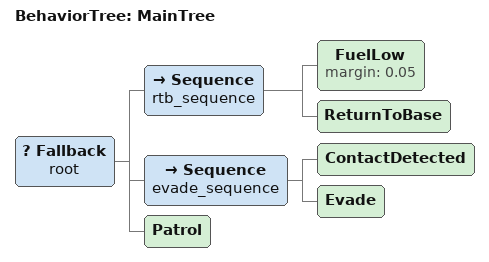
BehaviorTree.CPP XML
<root main_tree_to_execute="MainTree">
  <BehaviorTree ID="MainTree">
    <Fallback name="root">

      <Sequence name="rtb_sequence">
        <FuelLow margin="0.05"/>
        <ReturnToBase/>
      </Sequence>

      <Sequence name="evade_sequence">
        <ContactDetected/>
        <Evade/>
      </Sequence>

      <Patrol/>

    </Fallback>
  </BehaviorTree>
</root>
